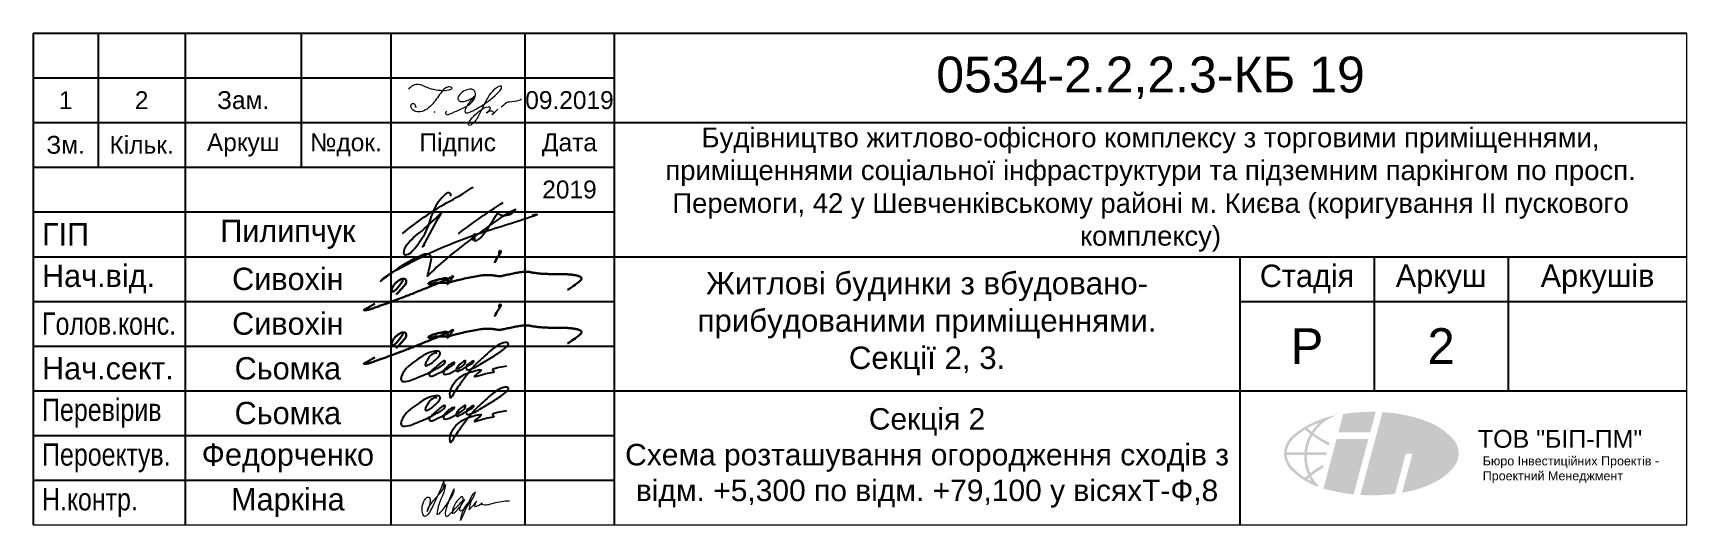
# Paper-space layout '03_Схема 2' of a CAD drawing. Header units: millimetres. Extents: x 648 to 833, y 310 to 365.
# The model-space entities are those that its viewports show. They can reach past a viewport. Long polylines and large blocks are cut down to what shows.
import ezdxf

# ---------------------------------------------------------------- set-up
doc = ezdxf.new("R2010")
doc.units = ezdxf.units.MM
doc.layers.get('Defpoints').update_dxf_attribs({"color": 111})
doc.layers.add('_U+0421_U+043B_U+043E_U+0439 1', color=7, linetype='Continuous')
doc.layers.add('КС-Рамка', color=182, linetype='Continuous', lineweight=60)
doc.layers.add('КС-Текст', color=126, linetype='Continuous', lineweight=20)
doc.styles.add('Arial', font='arial.ttf', dxfattribs={"width": 0.98})
doc.styles.add('Arial Narrow', font='arial.ttf', dxfattribs={"width": 0.8})
doc.styles.add('Bippm', font='arial.ttf')

# ---------------------------------------------------------------- blocks, each defined once
blk = doc.blocks.new('*T1870')
at = {"color": 0, "linetype": 'ByBlock', "lineweight": -2, "transparency": 16777216}
for p, q in [((0, 0), (185, 0)), ((0, 0), (0, -55)), ((7.28, 0), (7.28, -15)), ((17, 0), (17, -55)), ((30, 0), (30, -15)), ((40, 0), (40, -55)), ((55, 0), (55, -55)), ((65, 0), (65, -55)), ((185, 0), (185, -55)), ((0, -5), (65, -5)), ((0, -10), (185, -10)), ((0, -15), (65, -15)), ((0, -20), (65, -20)), ((0, -25), (185, -25)), ((135, -25), (135, -55)), ((150, -25), (150, -40)), ((165, -25), (165, -40)), ((0, -30), (65, -30)), ((135, -30), (185, -30)), ((0, -35), (65, -35)), ((0, -40), (185, -40)), ((0, -45), (65, -45)), ((0, -50), (65, -50)), ((0, -55), (185, -55))]:
    blk.add_line(p, q, dxfattribs=at)
at = {"color": 0, "transparency": 16777216}
for s, insert, char_height, width, attachment_point, style in [('{\\W1;\\C256;0534-\\C5;2.2,2.3\\C256;-КБ 19\\P}', (125, -5), 4, 119.88, 5, 'Arial'), ('1', (3.64, -7.5), 2, 7.1626, 5, 'Arial'), ('2', (12.14, -7.5), 2, 9.5974, 5, 'Arial'), ('Зам.', (23.5, -7.5), 2, 12.88, 5, 'Arial'), ('09.2019', (60, -7.5), 2, 9.88, 5, 'Arial'), ('{\\W1;\\C256;Будівництво житлово-офісного комплексу з торговими приміщеннями, приміщеннями соціальної інфраструктури та підземним паркінгом по просп. Перемоги, 42 у Шевченківському районі м. Києва (коригування ІІ пускового комплексу)}', (125, -17.5), 2.2, 119.88, 5, 'Arial'), ('Зм.', (3.64, -12.5), 2, 7.1626, 5, 'Arial'), ('Кільк.', (12.14, -12.5), 2, 9.5974, 5, 'Arial'), ('Аркуш', (23.5, -12.5), 2, 12.88, 5, 'Arial'), ('№док.', (35, -12.5), 2, 9.88, 5, 'Arial'), ('Підпис', (47.5, -12.5), 2, 14.88, 5, 'Arial'), ('Дата', (60, -12.5), 2, 9.88, 5, 'Arial'), ('2019', (60, -17.5), 2, 9.88, 5, 'Arial'), ('ГІП', (1, -22.5), 2.5, 15, 4, 'Arial'), ('Пилипчук', (28.5, -22.5), 2.5, 22.88, 5, 'Arial'), ('Нач.від.', (1, -27.5), 2.5, 15, 4, 'Arial'), ('Стадія', (142.5, -27.5), 2.5, 14.88, 5, 'Arial'), ('Аркуш', (157.5, -27.5), 2.5, 14.88, 5, 'Arial'), ('{\\C256;Аркушів}', (175, -27.5), 2.5, 19.88, 5, 'Arial'), ('Сивохін', (28.5, -27.5), 2.5, 22.88, 5, 'Arial'), ('{\\W1;\\C256;Житлові будинки з вбудовано- прибудованими приміщеннями. \\P\\C5;Секції 2, 3.}', (100, -32.5), 2.5, 69.88, 5, 'Arial'), ('Голов.конс.', (1, -32.5), 2.5, 15, 4, 'Arial Narrow'), ('Сивохін', (28.5, -32.5), 2.5, 22.88, 5, 'Arial'), ('Р', (142.5, -35), 4, 14.88, 5, 'Arial'), ('2', (157.5, -35), 4, 14.88, 5, 'Arial'), ('Нач.сект.', (1, -37.5), 2.5, 15, 4, 'Arial'), ('Сьомка', (28.5, -37.5), 2.5, 22.88, 5, 'Arial'), ('Перевірив', (1, -42.5), 2.5, 15, 4, 'Arial Narrow'), ('Сьомка', (28.5, -42.5), 2.5, 22.88, 5, 'Arial'), ('{\\W1;\\C256;Секція 2\\PСхема розташування огородження сходів з відм. +5,300 по відм. +79,100 у вісяхТ-Ф,8}', (100, -47.5), 2.4, 69.88, 5, 'Arial'), ('Пероектув.', (1, -47.5), 2.5, 15, 4, 'Arial Narrow'), ('Федорченко', (28.5, -47.5), 2.5, 22.88, 5, 'Arial'), ('Н.контр.', (1, -52.5), 2.5, 15, 4, 'Arial Narrow'), ('Маркіна', (28.5, -52.5), 2.5, 22.88, 5, 'Arial')]:
    blk.add_mtext(s, dxfattribs=dict(at, insert=insert, char_height=char_height, width=width, attachment_point=attachment_point, style=style))
blk = doc.blocks.new('block 2')
at = {"layer": '_U+0421_U+043B_U+043E_U+0439 1', "color": 7, "lineweight": 30}
blk.add_lwpolyline([(1.56, -9.4), (1.39, -9.48), (1.26, -9.56), (1.14, -9.62), (1.04, -9.68), (0.96, -9.73), (0.89, -9.77), (0.83, -9.8), (0.77, -9.83), (0.72, -9.86), (0.68, -9.88), (0.63, -9.91), (0.59, -9.93), (0.55, -9.95), (0.52, -9.96), (0.48, -9.98), (0.45, -10), (0.42, -10.01), (0.39, -10.03), (0.37, -10.04), (0.35, -10.05), (0.33, -10.07), (0.32, -10.08), (0.32, -10.09), (0.32, -10.1), (0.33, -10.1), (0.35, -10.11), (0.38, -10.11), (0.41, -10.12), (0.45, -10.11), (0.5, -10.11), (0.55, -10.11), (0.61, -10.1), (0.68, -10.08), (0.76, -10.07), (0.84, -10.05), (0.94, -10.02), (1.05, -9.99), (1.18, -9.95), (1.32, -9.9), (1.49, -9.85), (1.67, -9.78), (1.87, -9.71), (2.08, -9.63), (2.31, -9.55), (2.54, -9.47), (2.77, -9.38), (3, -9.3), (3.22, -9.22), (3.44, -9.14), (3.64, -9.06), (3.84, -8.98), (4.04, -8.91), (4.22, -8.84), (4.41, -8.77), (4.58, -8.71), (4.76, -8.64), (4.93, -8.58), (5.09, -8.51), (5.26, -8.45), (5.42, -8.38), (5.58, -8.32), (5.75, -8.26), (5.91, -8.19), (6.07, -8.13), (6.23, -8.06), (6.4, -7.99), (6.56, -7.93), (6.73, -7.86), (6.89, -7.79), (7.06, -7.72), (7.22, -7.66), (7.39, -7.59), (7.56, -7.52), (7.72, -7.45), (7.89, -7.39), (8.06, -7.32), (8.22, -7.26), (8.39, -7.19), (8.56, -7.12), (8.73, -7.05), (8.9, -6.98), (9.07, -6.9), (9.23, -6.83), (9.39, -6.76), (9.55, -6.69), (9.69, -6.62), (9.82, -6.55), (9.94, -6.49), (10.05, -6.43), (10.14, -6.38), (10.21, -6.34), (10.26, -6.31), (10.3, -6.3), (10.31, -6.31), (10.3, -6.34), (10.27, -6.4), (10.21, -6.49), (10.14, -6.6), (10.05, -6.73), (9.96, -6.85), (9.87, -6.97), (9.79, -7.07), (9.72, -7.15), (9.67, -7.19), (9.64, -7.19), (9.64, -7.15), (9.65, -7.09), (9.67, -7.01), (9.69, -6.91), (9.7, -6.82), (9.71, -6.73), (9.7, -6.65), (9.67, -6.6), (9.62, -6.56), (9.55, -6.54), (9.47, -6.53), (9.38, -6.53), (9.29, -6.54), (9.2, -6.56), (9.1, -6.58), (9.01, -6.6), (8.92, -6.62), (8.83, -6.63), (8.75, -6.65), (8.66, -6.67), (8.57, -6.69), (8.48, -6.72), (8.39, -6.74), (8.29, -6.77), (8.19, -6.8), (8.09, -6.84), (7.99, -6.87), (7.9, -6.9), (7.81, -6.94), (7.74, -6.97), (7.67, -7), (7.62, -7.03), (7.59, -7.06), (7.56, -7.09), (7.55, -7.11), (7.54, -7.13), (7.54, -7.15), (7.55, -7.17), (7.57, -7.18), (7.59, -7.19), (7.61, -7.2), (7.64, -7.2), (7.67, -7.2), (7.71, -7.2), (7.75, -7.19), (7.8, -7.19), (7.85, -7.17), (7.92, -7.16), (7.98, -7.14), (8.05, -7.13), (8.12, -7.11), (8.2, -7.09), (8.27, -7.07), (8.35, -7.06), (8.42, -7.04), (8.48, -7.04), (8.55, -7.03), (8.61, -7.03), (8.67, -7.03), (8.73, -7.03), (8.8, -7.03), (8.86, -7.04), (8.93, -7.04), (9, -7.05), (9.07, -7.05), (9.15, -7.06), (9.22, -7.06), (9.31, -7.06), (9.4, -7.06), (9.49, -7.05), (9.58, -7.05), (9.68, -7.03), (9.78, -7.01), (9.88, -6.99), (10, -6.96), (10.12, -6.93), (10.24, -6.9), (10.38, -6.86), (10.52, -6.82), (10.67, -6.78), (10.84, -6.74), (11.01, -6.7), (11.18, -6.66), (11.37, -6.62), (11.56, -6.57), (11.76, -6.53), (11.97, -6.49), (12.17, -6.44), (12.38, -6.4), (12.59, -6.36), (12.8, -6.32), (13, -6.29), (13.19, -6.26), (13.37, -6.23), (13.53, -6.21), (13.68, -6.19), (13.81, -6.18), (13.93, -6.17), (14.04, -6.17), (14.14, -6.17), (14.23, -6.17), (14.31, -6.17), (14.39, -6.17), (14.48, -6.18), (14.56, -6.19), (14.63, -6.19), (14.71, -6.2), (14.78, -6.21), (14.85, -6.22), (14.91, -6.23), (14.98, -6.24), (15.03, -6.25), (15.09, -6.26), (15.14, -6.27), (15.19, -6.28), (15.24, -6.29), (15.29, -6.3), (15.35, -6.31), (15.41, -6.31), (15.47, -6.31), (15.54, -6.3), (15.62, -6.29), (15.71, -6.28), (15.81, -6.26), (15.91, -6.24), (16.02, -6.22), (16.14, -6.19), (16.27, -6.16), (16.41, -6.13), (16.56, -6.1), (16.71, -6.07), (16.86, -6.03), (17.02, -6), (17.17, -5.96), (17.33, -5.93), (17.48, -5.91), (17.63, -5.88), (17.78, -5.86), (17.92, -5.84), (18.05, -5.83), (18.18, -5.81), (18.3, -5.81), (18.41, -5.8), (18.51, -5.8), (18.6, -5.81), (18.68, -5.81), (18.76, -5.82), (18.84, -5.83), (18.92, -5.85), (19, -5.86), (19.09, -5.88), (19.18, -5.89), (19.27, -5.91), (19.37, -5.93), (19.47, -5.94), (19.58, -5.96), (19.69, -5.98), (19.81, -5.99), (19.92, -6), (20.04, -6.01), (20.16, -6.02), (20.28, -6.03), (20.39, -6.04), (20.51, -6.04), (20.63, -6.05), (20.74, -6.05), (20.85, -6.05), (20.96, -6.06), (21.06, -6.06), (21.16, -6.06), (21.26, -6.06), (21.36, -6.06), (21.45, -6.07), (21.55, -6.07), (21.64, -6.06), (21.74, -6.06), (21.83, -6.06), (21.93, -6.06), (22.03, -6.06), (22.13, -6.06), (22.23, -6.06), (22.33, -6.06), (22.43, -6.06), (22.53, -6.06), (22.64, -6.06), (22.74, -6.07), (22.85, -6.07), (22.95, -6.08), (23.05, -6.09), (23.15, -6.1), (23.25, -6.1), (23.34, -6.11), (23.43, -6.12), (23.52, -6.13), (23.6, -6.14), (23.69, -6.15), (23.76, -6.16), (23.84, -6.17), (23.92, -6.18), (23.99, -6.19), (24.06, -6.21), (24.13, -6.22), (24.19, -6.24), (24.25, -6.25), (24.31, -6.27), (24.36, -6.29), (24.41, -6.31), (24.45, -6.32), (24.49, -6.34), (24.53, -6.36), (24.56, -6.38), (24.58, -6.39), (24.6, -6.41), (24.62, -6.43), (24.64, -6.45), (24.66, -6.47), (24.67, -6.49), (24.68, -6.51), (24.68, -6.53), (24.68, -6.55), (24.68, -6.58), (24.68, -6.6), (24.67, -6.63), (24.65, -6.65), (24.63, -6.68), (24.61, -6.71), (24.58, -6.75), (24.54, -6.79), (24.49, -6.83), (24.43, -6.88), (24.37, -6.94), (24.29, -7), (24.19, -7.08), (24.08, -7.17), (23.94, -7.27), (23.78, -7.38), (23.59, -7.51), (23.36, -7.67), (23.1, -7.84)], dxfattribs=at)
blk = doc.blocks.new('block 3')
at = {"layer": '_U+0421_U+043B_U+043E_U+0439 1', "color": 7, "lineweight": 30}
blk.add_lwpolyline([(14.93, -4.8), (15.05, -4.59), (15.15, -4.41), (15.24, -4.26), (15.32, -4.14), (15.39, -4.03), (15.45, -3.95), (15.5, -3.87), (15.54, -3.81), (15.57, -3.75), (15.6, -3.7), (15.62, -3.66), (15.64, -3.62), (15.65, -3.58), (15.65, -3.55), (15.65, -3.53), (15.65, -3.51), (15.63, -3.49), (15.62, -3.48), (15.6, -3.47), (15.57, -3.47), (15.55, -3.47), (15.53, -3.48), (15.5, -3.5), (15.48, -3.52), (15.47, -3.55), (15.45, -3.59), (15.44, -3.63), (15.44, -3.68), (15.45, -3.72), (15.46, -3.77), (15.49, -3.82), (15.53, -3.87)], dxfattribs=at)
blk = doc.blocks.new('block 4')
at = {"layer": '_U+0421_U+043B_U+043E_U+0439 1', "color": 7, "lineweight": 30}
blk.add_lwpolyline([(3.94, -8.34), (4.23, -8.04), (4.46, -7.8), (4.64, -7.61), (4.77, -7.46), (4.87, -7.34), (4.93, -7.25), (4.98, -7.18), (5.01, -7.12), (5.03, -7.07), (5.05, -7.02), (5.06, -6.97), (5.07, -6.93), (5.07, -6.89), (5.07, -6.86), (5.06, -6.82), (5.06, -6.79), (5.05, -6.76), (5.03, -6.73), (5.02, -6.7), (5, -6.68), (4.98, -6.65), (4.95, -6.63), (4.92, -6.61), (4.89, -6.6), (4.85, -6.59), (4.81, -6.59), (4.76, -6.58), (4.72, -6.59), (4.67, -6.59), (4.62, -6.6), (4.57, -6.61), (4.52, -6.63), (4.48, -6.64), (4.43, -6.66), (4.39, -6.68), (4.35, -6.71), (4.3, -6.73), (4.26, -6.76), (4.22, -6.79), (4.17, -6.82), (4.13, -6.85), (4.08, -6.88), (4.04, -6.92), (3.99, -6.95), (3.95, -6.99), (3.9, -7.03), (3.86, -7.08), (3.81, -7.12), (3.77, -7.17), (3.73, -7.23), (3.69, -7.28), (3.65, -7.34), (3.61, -7.39), (3.58, -7.45), (3.55, -7.5), (3.52, -7.55), (3.5, -7.6), (3.48, -7.65), (3.46, -7.7), (3.45, -7.74), (3.44, -7.78), (3.43, -7.82), (3.43, -7.86), (3.44, -7.89), (3.44, -7.92), (3.46, -7.95), (3.48, -7.98), (3.5, -8), (3.53, -8.01), (3.57, -8.01), (3.61, -8.01), (3.67, -7.99), (3.73, -7.96), (3.8, -7.91), (3.89, -7.84), (3.99, -7.72), (4.13, -7.56), (4.29, -7.35), (4.48, -7.07), (4.71, -6.73)], dxfattribs=at)
blk = doc.blocks.new('bippm')
at = {"layer": 'КС-Рамка'}
h = blk.add_hatch(color=7, dxfattribs=at)
h.paths.add_polyline_path([(-4.46, 5.45, 0.169171), (-7.71, 2.91, 0.048684), (-5.49, 1.59), (-5.58, 1.22, -0.04928), (-7.89, 2.61, 0.105875), (-8.63, 0.25), (-5.85, 0.25), (-5.95, -0.11), (-8.65, -0.1, 0.112338), (-8.17, -2.66, -0.037273), (-6.31, -1.45), (-6.44, -1.94, 0.042779), (-8.02, -3.02, 0.072702), (-7.09, -4.36), (-7.14, -4.54, -0.109359), (-10.64, -2.4, -0.189519), (-11.83, -0.23, -0.265586), (-10.43, 2.75, -0.130079)])
h.paths.add_polyline_path([(-6.98, 4.36, 0.05217), (-7.99, 3.13, -0.009855), (-8.57, 3.63, -0.036806)], flags=16)
h.paths.add_polyline_path([(-8.19, 2.83, 0.105541), (-9, 0.25), (-11.48, 0.25, -0.18308), (-10.42, 2.3, -0.045536), (-8.89, 3.42, 0.019729)], flags=16)
h.paths.add_polyline_path([(-9.02, -0.11, 0.120448), (-8.46, -2.89, 0.018242), (-8.9, -3.29), (-8.9, -3.29, -0.087015), (-10.96, -1.49, -0.144349), (-11.48, -0.11)], flags=17)
h.paths.add_polyline_path([(-8.31, -3.25, 0.029146), (-7.99, -3.79, -0.027145), (-8.58, -3.48, -0.012547)], flags=16)
h = blk.add_hatch(color=5, dxfattribs=at)
h.paths.add_polyline_path([(0.97, 5.91, 0.044518), (-3.57, 5.61), (-4.25, 3.04), (0.2, 3.04)])
h.paths.add_polyline_path([(-0.05, 2.12), (-4.5, 2.12), (-6.34, -4.82, 0.040976), (-2.12, -5.63)])
blk.add_hatch(color=5, dxfattribs=at).paths.add_polyline_path([(8.21, 4.55, 0.079747), (1.92, 5.87), (-1.19, -5.71, 0.049194), (3.69, -5.54), (5.17, 0.08), (6.12, 0.08), (4.66, -5.39, 0.08785), (9.71, -3.67, 0.092321), (12.03, -1.63, 0.369303), (11.64, 2.26, 0.115069)])
blk = doc.blocks.new('A$C5AF976C9')
at = {"layer": '_U+0421_U+043B_U+043E_U+0439 1', "color": 7, "lineweight": 18, "transparency": 33554687}
for points, knots in [([(2.04, 3.75), (2.09, 3.88), (2.21, 3.97), (2.32, 4.05), (2.48, 4.15), (2.65, 4.26), (2.84, 4.29), (3.18, 4.35), (3.51, 4.18), (3.82, 4.04), (4.45, 3.77), (5.13, 3.62), (5.81, 3.6), (6.13, 3.59), (6.46, 3.61), (6.75, 3.74), (6.8, 3.77), (6.86, 3.8), (6.86, 3.86), (6.86, 3.92), (6.79, 3.95), (6.74, 3.97), (6.54, 4.02), (6.34, 3.97), (6.16, 3.87), (5.99, 3.77), (5.85, 3.62), (5.73, 3.47), (5.36, 3.03), (5.08, 2.53), (4.71, 2.1), (4.34, 1.66), (3.86, 1.28), (3.3, 1.2), (3.07, 1.17), (2.82, 1.19), (2.62, 1.3), (2.42, 1.42), (2.27, 1.64), (2.27, 1.87), (2.28, 1.99), (2.34, 2.12), (2.45, 2.14), (2.55, 2.16), (2.64, 2.1), (2.69, 2.01), (2.74, 1.93), (2.75, 1.83), (2.76, 1.74), (2.79, 1.74), (2.83, 1.75), (2.87, 1.75)], [0, 0, 0, 0, 1, 1, 1, 2, 2, 2, 3, 3, 3, 4, 4, 4, 5, 5, 5, 6, 6, 6, 7, 7, 7, 8, 8, 8, 9, 9, 9, 10, 10, 10, 11, 11, 11, 12, 12, 12, 13, 13, 13, 14, 14, 14, 15, 15, 15, 16, 16, 16, 17, 17, 17, 17]), ([(6.28, 1.21), (6.19, 1.24), (6.1, 1.12), (6.12, 1.03), (6.15, 0.94), (6.25, 0.88), (6.35, 0.88), (6.44, 0.88), (6.53, 0.92), (6.62, 0.96), (7.02, 1.14), (7.41, 1.31), (7.81, 1.49), (8.18, 1.65), (8.55, 1.82), (8.86, 2.07), (9.17, 2.32), (9.43, 2.67), (9.47, 3.07), (9.5, 3.29), (9.44, 3.54), (9.26, 3.66), (9.14, 3.73), (9, 3.74), (8.87, 3.73), (8.37, 3.69), (7.9, 3.41), (7.63, 2.99), (7.56, 2.88), (7.5, 2.74), (7.53, 2.62), (7.56, 2.49), (7.68, 2.4), (7.8, 2.37), (7.93, 2.33), (8.06, 2.35), (8.19, 2.37), (8.63, 2.45), (9.05, 2.65), (9.4, 2.95), (9.05, 2.62), (8.75, 2.24), (8.51, 1.83), (8.41, 1.66), (8.31, 1.47), (8.31, 1.28), (8.31, 1.23), (8.31, 1.19), (8.33, 1.15), (8.4, 1.05), (8.54, 1.07), (8.65, 1.1), (9.15, 1.26), (9.61, 1.53), (10.05, 1.81), (10.81, 2.29), (11.56, 2.82), (12.16, 3.5), (12.28, 3.63), (12.4, 3.78), (12.4, 3.95), (12.4, 3.98), (12.39, 4.01), (12.38, 4.03), (12.36, 4.05), (12.33, 4.06), (12.3, 4.06), (12.16, 4.08), (12.02, 4), (11.9, 3.92), (11.35, 3.55), (10.96, 2.99), (10.64, 2.41), (10.33, 1.82), (10.08, 1.2), (9.75, 0.62), (9.55, 0.27), (9.31, -0.08), (8.96, -0.28), (8.89, -0.31), (8.8, -0.34), (8.74, -0.29), (8.72, -0.26), (8.71, -0.22), (8.71, -0.18), (8.71, -0.03), (8.79, 0.1), (8.88, 0.22), (9.21, 0.67), (9.62, 1.07), (10.07, 1.39), (10.32, 1.57), (10.59, 1.73), (10.9, 1.76), (10.97, 1.77), (11.05, 1.77), (11.1, 1.71), (11.14, 1.66), (11.12, 1.58), (11.1, 1.51), (11.02, 1.33), (10.89, 1.17), (10.72, 1.07), (10.83, 1.16), (10.94, 1.26), (11.08, 1.3), (11.21, 1.35), (11.38, 1.32), (11.46, 1.19), (11.54, 1.07), (11.46, 0.87), (11.31, 0.87), (11.54, 1.08), (11.77, 1.28), (12, 1.48)], [0, 0, 0, 0, 1, 1, 1, 2, 2, 2, 3, 3, 3, 4, 4, 4, 5, 5, 5, 6, 6, 6, 7, 7, 7, 8, 8, 8, 9, 9, 9, 10, 10, 10, 11, 11, 11, 12, 12, 12, 13, 13, 13, 14, 14, 14, 15, 15, 15, 16, 16, 16, 17, 17, 17, 18, 18, 18, 19, 19, 19, 20, 20, 20, 21, 21, 21, 22, 22, 22, 23, 23, 23, 24, 24, 24, 25, 25, 25, 26, 26, 26, 27, 27, 27, 28, 28, 28, 29, 29, 29, 30, 30, 30, 31, 31, 31, 32, 32, 32, 33, 33, 33, 34, 34, 34, 35, 35, 35, 36, 36, 36, 37, 37, 37, 38, 38, 38, 38]), ([(12.37, 1.75), (12.57, 1.92), (12.77, 2.08), (12.97, 2.23), (13.02, 2.26), (13.07, 2.3), (13.13, 2.31), (13.18, 2.33), (13.23, 2.33), (13.28, 2.33), (13.65, 2.35), (14.02, 2.4), (14.38, 2.49), (14.48, 2.52), (14.58, 2.55), (14.63, 2.64)], [0, 0, 0, 0, 1, 1, 1, 2, 2, 2, 3, 3, 3, 4, 4, 4, 5, 5, 5, 5]), ([(4.94, 1.21), (4.92, 1.22), (4.89, 1.2), (4.89, 1.17), (4.91, 1.17), (4.93, 1.19), (4.94, 1.21), (4.91, 1.19), (4.89, 1.16), (4.87, 1.13)], [0, 0, 0, 0, 1, 1, 1, 2, 2, 2, 3, 3, 3, 3])]:
    blk.add_open_spline(points, degree=3, knots=knots, dxfattribs=at)

msp = doc.modelspace()

# ---------------------------------------------------------------- linework, layer by layer
at = {"color": 7, "lineweight": 25}
for points, knots in [([(-211339.13, 115238.84), (-211337.58, 115240.12), (-211335.93, 115241.27), (-211334.19, 115242.26), (-211333.23, 115242.8), (-211332.25, 115243.3), (-211331.37, 115243.95), (-211331.35, 115243.98), (-211331.31, 115244), (-211331.28, 115243.98), (-211331.25, 115243.96), (-211331.29, 115243.9), (-211331.31, 115243.93)], [0, 0, 0, 0, 1, 1, 1, 2, 2, 2, 3, 3, 3, 4, 4, 4, 4]), ([(-211333.77, 115243.03), (-211333.64, 115243.13), (-211333.76, 115243.37), (-211333.93, 115243.39), (-211334.09, 115243.41), (-211334.24, 115243.3), (-211334.36, 115243.19), (-211334.9, 115242.72), (-211335.34, 115242.12), (-211335.63, 115241.47), (-211335.91, 115240.86), (-211336.07, 115240.2), (-211336.31, 115239.57), (-211336.69, 115238.57), (-211337.28, 115237.64), (-211338.03, 115236.87), (-211338.21, 115236.69), (-211338.42, 115236.5), (-211338.67, 115236.44), (-211338.76, 115236.42), (-211338.86, 115236.43), (-211338.92, 115236.5), (-211338.96, 115236.54), (-211338.96, 115236.6), (-211338.97, 115236.65), (-211338.98, 115236.96), (-211338.84, 115237.26), (-211338.67, 115237.52), (-211338.23, 115238.17), (-211337.58, 115238.63), (-211336.98, 115239.12), (-211336.19, 115239.77), (-211335.47, 115240.49), (-211334.75, 115241.22), (-211335.51, 115239.95), (-211336.22, 115238.67), (-211336.88, 115237.35), (-211336.73, 115237.41), (-211336.63, 115237.57), (-211336.65, 115237.73)], [0, 0, 0, 0, 1, 1, 1, 2, 2, 2, 3, 3, 3, 4, 4, 4, 5, 5, 5, 6, 6, 6, 7, 7, 7, 8, 8, 8, 9, 9, 9, 10, 10, 10, 11, 11, 11, 12, 12, 12, 13, 13, 13, 13]), ([(-211331.05, 115238.15), (-211331.05, 115238.37), (-211331.05, 115238.59), (-211331.05, 115238.82), (-211331.21, 115238.66), (-211331.38, 115238.46), (-211331.31, 115238.26), (-211331.24, 115238.07), (-211331.01, 115238), (-211330.83, 115238.06), (-211330.64, 115238.12), (-211330.5, 115238.26), (-211330.37, 115238.41), (-211329.65, 115239.23), (-211329.08, 115240.18), (-211328.51, 115241.13), (-211327.89, 115240.66), (-211326.88, 115240.85), (-211326.48, 115241.52), (-211327.28, 115241.2), (-211327.99, 115240.71), (-211328.7, 115240.22), (-211329.87, 115239.39), (-211331.02, 115238.54), (-211332.16, 115237.67), (-211333.62, 115236.55), (-211335.05, 115235.39), (-211336.33, 115234.07), (-211336.2, 115234.62), (-211336.07, 115235.17), (-211335.94, 115235.72), (-211335.89, 115235.95), (-211335.84, 115236.22), (-211335.99, 115236.4), (-211336.19, 115236.63), (-211336.56, 115236.55), (-211336.84, 115236.45), (-211338.58, 115235.77), (-211340.1, 115234.63), (-211341.6, 115233.51), (-211341.05, 115234.06), (-211340.37, 115234.45), (-211339.69, 115234.83), (-211336.71, 115236.46), (-211333.59, 115237.84), (-211330.37, 115238.92), (-211328.27, 115239.63), (-211326.13, 115240.21), (-211324.05, 115240.97), (-211324.26, 115240.93), (-211324.46, 115240.9), (-211324.67, 115240.86)], [0, 0, 0, 0, 1, 1, 1, 2, 2, 2, 3, 3, 3, 4, 4, 4, 5, 5, 5, 6, 6, 6, 7, 7, 7, 8, 8, 8, 9, 9, 9, 10, 10, 10, 11, 11, 11, 12, 12, 12, 13, 13, 13, 14, 14, 14, 15, 15, 15, 16, 16, 16, 17, 17, 17, 17]), ([(-211335.32, 115225.4), (-211335.33, 115225.45), (-211335.33, 115225.49), (-211335.35, 115225.52), (-211335.42, 115225.58), (-211335.63, 115225.45), (-211335.79, 115225.34), (-211336.03, 115225.18), (-211336.12, 115225.06), (-211336.22, 115224.91), (-211336.29, 115224.8), (-211336.37, 115224.67), (-211336.44, 115224.55), (-211336.49, 115224.47), (-211336.54, 115224.4), (-211336.57, 115224.3), (-211336.6, 115224.21), (-211336.62, 115224.1), (-211336.57, 115224.07), (-211336.49, 115224.02), (-211336.27, 115224.12), (-211336.12, 115224.2), (-211335.97, 115224.28), (-211335.88, 115224.35), (-211335.79, 115224.43), (-211335.66, 115224.53), (-211335.51, 115224.65), (-211335.38, 115224.78), (-211335.26, 115224.89), (-211335.16, 115225), (-211335.06, 115225.12), (-211335.01, 115225.18), (-211334.96, 115225.24), (-211334.94, 115225.31), (-211334.89, 115225.42), (-211334.91, 115225.57), (-211335.03, 115225.64), (-211335.14, 115225.71), (-211335.34, 115225.7), (-211335.52, 115225.68), (-211335.97, 115225.63), (-211336.3, 115225.48), (-211336.6, 115225.31), (-211336.88, 115225.15), (-211337.13, 115224.98), (-211337.38, 115224.81), (-211337.69, 115224.6), (-211338, 115224.39), (-211338.27, 115224.16), (-211338.56, 115223.92), (-211338.81, 115223.66), (-211338.99, 115223.38), (-211339.09, 115223.24), (-211339.16, 115223.09), (-211339.22, 115222.93), (-211339.28, 115222.79), (-211339.33, 115222.65), (-211339.28, 115222.5), (-211339.25, 115222.42), (-211339.2, 115222.34), (-211339.11, 115222.31), (-211339.03, 115222.28), (-211338.92, 115222.28), (-211338.82, 115222.29), (-211338.52, 115222.31), (-211338.26, 115222.4), (-211338.02, 115222.5), (-211337.73, 115222.61), (-211337.45, 115222.73), (-211337.16, 115222.85), (-211336.76, 115223.01), (-211336.36, 115223.18), (-211335.99, 115223.37), (-211335.8, 115223.47), (-211335.62, 115223.58), (-211335.43, 115223.68), (-211335.28, 115223.76), (-211335.11, 115223.84), (-211334.97, 115223.93), (-211334.85, 115224), (-211334.75, 115224.07), (-211334.64, 115224.14), (-211334.54, 115224.22), (-211334.43, 115224.29), (-211334.38, 115224.39), (-211334.37, 115224.42), (-211334.36, 115224.45), (-211334.35, 115224.49), (-211334.35, 115224.52), (-211334.34, 115224.55), (-211334.36, 115224.58), (-211334.37, 115224.59), (-211334.38, 115224.6), (-211334.4, 115224.61), (-211334.45, 115224.63), (-211334.52, 115224.59), (-211334.58, 115224.55), (-211334.68, 115224.5), (-211334.74, 115224.46), (-211334.8, 115224.41), (-211334.98, 115224.27), (-211335.18, 115224.11), (-211335.37, 115223.95), (-211335.65, 115223.7), (-211335.89, 115223.47), (-211336.1, 115223.18), (-211336.14, 115223.13), (-211336.18, 115223.08), (-211336.16, 115223.03), (-211336.15, 115222.98), (-211336.09, 115222.93), (-211336.03, 115222.91), (-211335.9, 115222.87), (-211335.75, 115222.92), (-211335.61, 115222.97), (-211335.44, 115223.04), (-211335.32, 115223.11), (-211335.18, 115223.18), (-211334.96, 115223.28), (-211334.72, 115223.39), (-211334.5, 115223.51), (-211334.3, 115223.61), (-211334.11, 115223.71), (-211333.93, 115223.82), (-211333.78, 115223.91), (-211333.64, 115224.02), (-211333.52, 115224.11), (-211333.45, 115224.16), (-211333.4, 115224.21), (-211333.35, 115224.29), (-211333.32, 115224.33), (-211333.29, 115224.39), (-211333.32, 115224.4), (-211333.34, 115224.42), (-211333.44, 115224.39), (-211333.52, 115224.36), (-211333.73, 115224.27), (-211333.83, 115224.2), (-211333.94, 115224.11), (-211334.07, 115224), (-211334.2, 115223.87), (-211334.31, 115223.75), (-211334.43, 115223.61), (-211334.53, 115223.48), (-211334.55, 115223.3), (-211334.56, 115223.22), (-211334.57, 115223.14), (-211334.5, 115223.1), (-211334.43, 115223.07), (-211334.3, 115223.09), (-211334.18, 115223.12), (-211333.96, 115223.16), (-211333.8, 115223.22), (-211333.64, 115223.29), (-211333.49, 115223.36), (-211333.35, 115223.45), (-211333.21, 115223.53), (-211333.01, 115223.65), (-211332.83, 115223.76), (-211332.64, 115223.89), (-211332.44, 115224.02), (-211332.24, 115224.15), (-211332.15, 115224.31), (-211332.12, 115224.35), (-211332.1, 115224.4), (-211332.09, 115224.47), (-211332.07, 115224.51), (-211332.07, 115224.57), (-211332.09, 115224.59), (-211332.13, 115224.63), (-211332.29, 115224.53), (-211332.42, 115224.45), (-211332.67, 115224.29), (-211332.77, 115224.18), (-211332.88, 115224.06), (-211332.96, 115223.98), (-211333.03, 115223.88), (-211333.08, 115223.75), (-211333.13, 115223.62), (-211333.14, 115223.46), (-211333.05, 115223.43), (-211332.97, 115223.41), (-211332.81, 115223.49), (-211332.67, 115223.55), (-211332.43, 115223.67), (-211332.27, 115223.75), (-211332.1, 115223.86), (-211331.99, 115223.93), (-211331.88, 115224.01), (-211331.77, 115224.08), (-211331.58, 115224.19), (-211331.38, 115224.27), (-211331.23, 115224.43), (-211331.18, 115224.48), (-211331.14, 115224.54), (-211331.13, 115224.57), (-211331.1, 115224.69), (-211331.62, 115224.4), (-211331.85, 115224.19), (-211331.99, 115224.06), (-211332.02, 115223.96), (-211332.01, 115223.82), (-211332.01, 115223.76), (-211331.99, 115223.69), (-211331.95, 115223.65), (-211331.83, 115223.54), (-211331.47, 115223.67), (-211331.22, 115223.78), (-211330.96, 115223.89), (-211330.81, 115223.99), (-211330.64, 115224.1), (-211330.2, 115224.37), (-211329.67, 115224.66), (-211329.17, 115224.97), (-211328.69, 115225.27), (-211328.23, 115225.58), (-211327.84, 115225.88), (-211327.67, 115226), (-211327.51, 115226.13), (-211327.37, 115226.31), (-211327.3, 115226.41), (-211327.23, 115226.53), (-211327.29, 115226.59), (-211327.36, 115226.66), (-211327.62, 115226.66), (-211327.82, 115226.62), (-211328, 115226.59), (-211328.12, 115226.53), (-211328.24, 115226.47), (-211328.51, 115226.33), (-211328.76, 115226.16), (-211328.99, 115225.98), (-211329.31, 115225.73), (-211329.59, 115225.47), (-211329.87, 115225.21), (-211330.2, 115224.91), (-211330.54, 115224.62), (-211330.85, 115224.31), (-211331.13, 115224.03), (-211331.39, 115223.73), (-211331.63, 115223.42), (-211331.94, 115223.02), (-211332.25, 115222.59), (-211332.51, 115222.23), (-211332.86, 115221.76), (-211333.14, 115221.4), (-211333.59, 115220.64), (-211333.64, 115220.55), (-211333.7, 115220.46), (-211333.74, 115220.46), (-211333.78, 115220.46), (-211333.8, 115220.57), (-211333.81, 115220.66), (-211333.87, 115221.05), (-211333.79, 115221.27), (-211333.67, 115221.52), (-211333.55, 115221.8), (-211333.38, 115222.12), (-211333.11, 115222.41), (-211332.91, 115222.63), (-211332.64, 115222.83), (-211332.37, 115222.98), (-211331.98, 115223.2), (-211331.58, 115223.35), (-211330.93, 115223.51), (-211330.7, 115223.56), (-211330.44, 115223.62), (-211330.36, 115223.59), (-211330.23, 115223.55), (-211330.58, 115223.3), (-211330.86, 115223.08), (-211330.98, 115222.98), (-211331.08, 115222.89), (-211331.08, 115222.85), (-211331.07, 115222.78), (-211330.62, 115222.93), (-211330.28, 115223.03), (-211329.74, 115223.2), (-211329.53, 115223.25), (-211328.99, 115223.33), (-211328.94, 115223.34), (-211328.88, 115223.35), (-211328.87, 115223.36), (-211328.83, 115223.4), (-211328.95, 115223.46), (-211329.01, 115223.51), (-211329.21, 115223.7), (-211328.69, 115223.81), (-211328.3, 115223.89), (-211327.93, 115223.96), (-211327.69, 115224), (-211327.45, 115224.04)], [0, 0, 0, 0, 1, 1, 1, 2, 2, 2, 3, 3, 3, 4, 4, 4, 5, 5, 5, 6, 6, 6, 7, 7, 7, 8, 8, 8, 9, 9, 9, 10, 10, 10, 11, 11, 11, 12, 12, 12, 13, 13, 13, 14, 14, 14, 15, 15, 15, 16, 16, 16, 17, 17, 17, 18, 18, 18, 19, 19, 19, 20, 20, 20, 21, 21, 21, 22, 22, 22, 23, 23, 23, 24, 24, 24, 25, 25, 25, 26, 26, 26, 27, 27, 27, 28, 28, 28, 29, 29, 29, 30, 30, 30, 31, 31, 31, 32, 32, 32, 33, 33, 33, 34, 34, 34, 35, 35, 35, 36, 36, 36, 37, 37, 37, 38, 38, 38, 39, 39, 39, 40, 40, 40, 41, 41, 41, 42, 42, 42, 43, 43, 43, 44, 44, 44, 45, 45, 45, 46, 46, 46, 47, 47, 47, 48, 48, 48, 49, 49, 49, 50, 50, 50, 51, 51, 51, 52, 52, 52, 53, 53, 53, 54, 54, 54, 55, 55, 55, 56, 56, 56, 57, 57, 57, 58, 58, 58, 59, 59, 59, 60, 60, 60, 61, 61, 61, 62, 62, 62, 63, 63, 63, 64, 64, 64, 65, 65, 65, 66, 66, 66, 67, 67, 67, 68, 68, 68, 69, 69, 69, 70, 70, 70, 71, 71, 71, 72, 72, 72, 73, 73, 73, 74, 74, 74, 75, 75, 75, 76, 76, 76, 77, 77, 77, 78, 78, 78, 79, 79, 79, 80, 80, 80, 81, 81, 81, 82, 82, 82, 83, 83, 83, 84, 84, 84, 85, 85, 85, 86, 86, 86, 87, 87, 87, 88, 88, 88, 89, 89, 89, 90, 90, 90, 91, 91, 91, 92, 92, 92, 93, 93, 93, 94, 94, 94, 95, 95, 95, 96, 96, 96, 97, 97, 97, 97]), ([(-211335.32, 115220.4), (-211335.33, 115220.45), (-211335.33, 115220.49), (-211335.35, 115220.52), (-211335.42, 115220.58), (-211335.63, 115220.45), (-211335.79, 115220.34), (-211336.03, 115220.18), (-211336.12, 115220.06), (-211336.22, 115219.91), (-211336.29, 115219.8), (-211336.37, 115219.67), (-211336.44, 115219.55), (-211336.49, 115219.47), (-211336.54, 115219.4), (-211336.57, 115219.3), (-211336.6, 115219.21), (-211336.62, 115219.1), (-211336.57, 115219.07), (-211336.49, 115219.02), (-211336.27, 115219.12), (-211336.12, 115219.2), (-211335.97, 115219.28), (-211335.88, 115219.35), (-211335.79, 115219.43), (-211335.66, 115219.53), (-211335.51, 115219.65), (-211335.38, 115219.78), (-211335.26, 115219.89), (-211335.16, 115220), (-211335.06, 115220.12), (-211335.01, 115220.18), (-211334.96, 115220.24), (-211334.94, 115220.31), (-211334.89, 115220.42), (-211334.91, 115220.57), (-211335.03, 115220.64), (-211335.14, 115220.71), (-211335.34, 115220.7), (-211335.52, 115220.68), (-211335.97, 115220.63), (-211336.3, 115220.48), (-211336.6, 115220.31), (-211336.88, 115220.15), (-211337.13, 115219.98), (-211337.38, 115219.81), (-211337.69, 115219.6), (-211338, 115219.39), (-211338.27, 115219.16), (-211338.56, 115218.92), (-211338.81, 115218.66), (-211338.99, 115218.38), (-211339.09, 115218.24), (-211339.16, 115218.09), (-211339.22, 115217.93), (-211339.28, 115217.79), (-211339.33, 115217.65), (-211339.28, 115217.5), (-211339.25, 115217.42), (-211339.2, 115217.34), (-211339.11, 115217.31), (-211339.03, 115217.28), (-211338.92, 115217.28), (-211338.82, 115217.29), (-211338.52, 115217.31), (-211338.26, 115217.4), (-211338.02, 115217.5), (-211337.73, 115217.61), (-211337.45, 115217.73), (-211337.16, 115217.85), (-211336.76, 115218.01), (-211336.36, 115218.18), (-211335.99, 115218.37), (-211335.8, 115218.47), (-211335.62, 115218.58), (-211335.43, 115218.68), (-211335.28, 115218.76), (-211335.11, 115218.84), (-211334.97, 115218.93), (-211334.85, 115219), (-211334.75, 115219.07), (-211334.64, 115219.14), (-211334.54, 115219.22), (-211334.43, 115219.29), (-211334.38, 115219.39), (-211334.37, 115219.42), (-211334.36, 115219.45), (-211334.35, 115219.49), (-211334.35, 115219.52), (-211334.34, 115219.55), (-211334.36, 115219.58), (-211334.37, 115219.59), (-211334.38, 115219.6), (-211334.4, 115219.61), (-211334.45, 115219.63), (-211334.52, 115219.59), (-211334.58, 115219.55), (-211334.68, 115219.5), (-211334.74, 115219.46), (-211334.8, 115219.41), (-211334.98, 115219.27), (-211335.18, 115219.11), (-211335.37, 115218.95), (-211335.65, 115218.7), (-211335.89, 115218.47), (-211336.1, 115218.18), (-211336.14, 115218.13), (-211336.18, 115218.08), (-211336.16, 115218.03), (-211336.15, 115217.98), (-211336.09, 115217.93), (-211336.03, 115217.91), (-211335.9, 115217.87), (-211335.75, 115217.92), (-211335.61, 115217.97), (-211335.44, 115218.04), (-211335.32, 115218.11), (-211335.18, 115218.18), (-211334.96, 115218.28), (-211334.72, 115218.39), (-211334.5, 115218.51), (-211334.3, 115218.61), (-211334.11, 115218.71), (-211333.93, 115218.82), (-211333.78, 115218.91), (-211333.64, 115219.02), (-211333.52, 115219.11), (-211333.45, 115219.16), (-211333.4, 115219.21), (-211333.35, 115219.29), (-211333.32, 115219.33), (-211333.29, 115219.39), (-211333.32, 115219.4), (-211333.34, 115219.42), (-211333.44, 115219.39), (-211333.52, 115219.36), (-211333.73, 115219.27), (-211333.83, 115219.2), (-211333.94, 115219.11), (-211334.07, 115219), (-211334.2, 115218.87), (-211334.31, 115218.75), (-211334.43, 115218.61), (-211334.53, 115218.48), (-211334.55, 115218.3), (-211334.56, 115218.22), (-211334.57, 115218.14), (-211334.5, 115218.1), (-211334.43, 115218.07), (-211334.3, 115218.09), (-211334.18, 115218.12), (-211333.96, 115218.16), (-211333.8, 115218.22), (-211333.64, 115218.29), (-211333.49, 115218.36), (-211333.35, 115218.45), (-211333.21, 115218.53), (-211333.01, 115218.65), (-211332.83, 115218.76), (-211332.64, 115218.89), (-211332.44, 115219.02), (-211332.24, 115219.15), (-211332.15, 115219.31), (-211332.12, 115219.35), (-211332.1, 115219.4), (-211332.09, 115219.47), (-211332.07, 115219.51), (-211332.07, 115219.57), (-211332.09, 115219.59), (-211332.13, 115219.63), (-211332.29, 115219.53), (-211332.42, 115219.45), (-211332.67, 115219.29), (-211332.77, 115219.18), (-211332.88, 115219.06), (-211332.96, 115218.98), (-211333.03, 115218.88), (-211333.08, 115218.75), (-211333.13, 115218.62), (-211333.14, 115218.46), (-211333.05, 115218.43), (-211332.97, 115218.41), (-211332.81, 115218.49), (-211332.67, 115218.55), (-211332.43, 115218.67), (-211332.27, 115218.75), (-211332.1, 115218.86), (-211331.99, 115218.93), (-211331.88, 115219.01), (-211331.77, 115219.08), (-211331.58, 115219.19), (-211331.38, 115219.27), (-211331.23, 115219.43), (-211331.18, 115219.48), (-211331.14, 115219.54), (-211331.13, 115219.57), (-211331.1, 115219.69), (-211331.62, 115219.4), (-211331.85, 115219.19), (-211331.99, 115219.06), (-211332.02, 115218.96), (-211332.01, 115218.82), (-211332.01, 115218.76), (-211331.99, 115218.69), (-211331.95, 115218.65), (-211331.83, 115218.54), (-211331.47, 115218.67), (-211331.22, 115218.78), (-211330.96, 115218.89), (-211330.81, 115218.99), (-211330.64, 115219.1), (-211330.2, 115219.37), (-211329.67, 115219.66), (-211329.17, 115219.97), (-211328.69, 115220.27), (-211328.23, 115220.58), (-211327.84, 115220.88), (-211327.67, 115221), (-211327.51, 115221.13), (-211327.37, 115221.31), (-211327.3, 115221.41), (-211327.23, 115221.53), (-211327.29, 115221.59), (-211327.36, 115221.66), (-211327.62, 115221.66), (-211327.82, 115221.62), (-211328, 115221.59), (-211328.12, 115221.53), (-211328.24, 115221.47), (-211328.51, 115221.33), (-211328.76, 115221.16), (-211328.99, 115220.98), (-211329.31, 115220.73), (-211329.59, 115220.47), (-211329.87, 115220.21), (-211330.2, 115219.91), (-211330.54, 115219.62), (-211330.85, 115219.31), (-211331.13, 115219.03), (-211331.39, 115218.73), (-211331.63, 115218.42), (-211331.94, 115218.02), (-211332.25, 115217.59), (-211332.51, 115217.23), (-211332.86, 115216.76), (-211333.14, 115216.4), (-211333.59, 115215.64), (-211333.64, 115215.55), (-211333.7, 115215.46), (-211333.74, 115215.46), (-211333.78, 115215.46), (-211333.8, 115215.57), (-211333.81, 115215.66), (-211333.87, 115216.05), (-211333.79, 115216.27), (-211333.67, 115216.52), (-211333.55, 115216.8), (-211333.38, 115217.12), (-211333.11, 115217.41), (-211332.91, 115217.63), (-211332.64, 115217.83), (-211332.37, 115217.98), (-211331.98, 115218.2), (-211331.58, 115218.35), (-211330.93, 115218.51), (-211330.7, 115218.56), (-211330.44, 115218.62), (-211330.36, 115218.59), (-211330.23, 115218.55), (-211330.58, 115218.3), (-211330.86, 115218.08), (-211330.98, 115217.98), (-211331.08, 115217.89), (-211331.08, 115217.85), (-211331.07, 115217.78), (-211330.62, 115217.93), (-211330.28, 115218.03), (-211329.74, 115218.2), (-211329.53, 115218.25), (-211328.99, 115218.33), (-211328.94, 115218.34), (-211328.88, 115218.35), (-211328.87, 115218.36), (-211328.83, 115218.4), (-211328.95, 115218.46), (-211329.01, 115218.51), (-211329.21, 115218.7), (-211328.69, 115218.81), (-211328.3, 115218.89), (-211327.93, 115218.96), (-211327.69, 115219), (-211327.45, 115219.04)], [0, 0, 0, 0, 1, 1, 1, 2, 2, 2, 3, 3, 3, 4, 4, 4, 5, 5, 5, 6, 6, 6, 7, 7, 7, 8, 8, 8, 9, 9, 9, 10, 10, 10, 11, 11, 11, 12, 12, 12, 13, 13, 13, 14, 14, 14, 15, 15, 15, 16, 16, 16, 17, 17, 17, 18, 18, 18, 19, 19, 19, 20, 20, 20, 21, 21, 21, 22, 22, 22, 23, 23, 23, 24, 24, 24, 25, 25, 25, 26, 26, 26, 27, 27, 27, 28, 28, 28, 29, 29, 29, 30, 30, 30, 31, 31, 31, 32, 32, 32, 33, 33, 33, 34, 34, 34, 35, 35, 35, 36, 36, 36, 37, 37, 37, 38, 38, 38, 39, 39, 39, 40, 40, 40, 41, 41, 41, 42, 42, 42, 43, 43, 43, 44, 44, 44, 45, 45, 45, 46, 46, 46, 47, 47, 47, 48, 48, 48, 49, 49, 49, 50, 50, 50, 51, 51, 51, 52, 52, 52, 53, 53, 53, 54, 54, 54, 55, 55, 55, 56, 56, 56, 57, 57, 57, 58, 58, 58, 59, 59, 59, 60, 60, 60, 61, 61, 61, 62, 62, 62, 63, 63, 63, 64, 64, 64, 65, 65, 65, 66, 66, 66, 67, 67, 67, 68, 68, 68, 69, 69, 69, 70, 70, 70, 71, 71, 71, 72, 72, 72, 73, 73, 73, 74, 74, 74, 75, 75, 75, 76, 76, 76, 77, 77, 77, 78, 78, 78, 79, 79, 79, 80, 80, 80, 81, 81, 81, 82, 82, 82, 83, 83, 83, 84, 84, 84, 85, 85, 85, 86, 86, 86, 87, 87, 87, 88, 88, 88, 89, 89, 89, 90, 90, 90, 91, 91, 91, 92, 92, 92, 93, 93, 93, 94, 94, 94, 95, 95, 95, 96, 96, 96, 97, 97, 97, 97])]:
    msp.add_open_spline(points, degree=3, knots=knots, dxfattribs=at)
msp.add_open_spline([(-211332.86, 115238.82), (-211331.25, 115240.06), (-211329.58, 115241.22), (-211327.86, 115242.31)], degree=3, dxfattribs=at)
at = {"layer": '_U+0421_U+043B_U+043E_U+0439 1', "color": 7, "lineweight": 18}
msp.add_open_spline([(-211334.58, 115210.38), (-211334.45, 115210.6), (-211334.42, 115210.87), (-211334.5, 115211.12), (-211334.96, 115210.03), (-211335.42, 115208.94), (-211335.98, 115207.9), (-211336.1, 115207.67), (-211336.23, 115207.45), (-211336.43, 115207.28), (-211336.5, 115207.23), (-211336.59, 115207.18), (-211336.67, 115207.21), (-211336.74, 115207.24), (-211336.77, 115207.31), (-211336.8, 115207.37), (-211337.06, 115207.98), (-211336.95, 115208.72), (-211336.52, 115209.22), (-211336.44, 115209.31), (-211336.33, 115209.4), (-211336.21, 115209.37), (-211336.07, 115209.33), (-211336.04, 115209.13), (-211336.05, 115208.98), (-211336.08, 115208.56), (-211336.19, 115208.15), (-211336.38, 115207.77), (-211336.01, 115208.94), (-211334.8, 115209.66), (-211334.3, 115210.77), (-211334.45, 115209.63), (-211335.21, 115208.61), (-211335.29, 115207.46), (-211335.13, 115207.4), (-211334.97, 115207.54), (-211334.86, 115207.67), (-211334.4, 115208.21), (-211333.98, 115208.8), (-211333.61, 115209.42), (-211333.46, 115209.68), (-211333.3, 115209.98), (-211333.36, 115210.28), (-211333.7, 115209.62), (-211333.99, 115208.92), (-211334.21, 115208.21), (-211334.28, 115207.96), (-211334.35, 115207.71), (-211334.35, 115207.45), (-211334.35, 115207.36), (-211334.34, 115207.26), (-211334.26, 115207.22), (-211334.15, 115207.16), (-211334.03, 115207.25), (-211333.94, 115207.34), (-211333.49, 115207.81), (-211333.04, 115208.28), (-211332.59, 115208.75), (-211332.45, 115208.9), (-211332.29, 115209.09), (-211332.36, 115209.28), (-211332.37, 115209.32), (-211332.39, 115209.36), (-211332.43, 115209.38), (-211332.5, 115209.41), (-211332.57, 115209.37), (-211332.63, 115209.32), (-211333.17, 115208.9), (-211333.52, 115208.25), (-211333.59, 115207.57), (-211333.42, 115207.53), (-211333.27, 115207.65), (-211333.15, 115207.77), (-211332.76, 115208.17), (-211332.42, 115208.62), (-211332.15, 115209.1), (-211332.46, 115208.82), (-211332.67, 115208.43), (-211332.74, 115208.02), (-211332.75, 115207.96), (-211332.75, 115207.89), (-211332.7, 115207.86), (-211332.67, 115207.84), (-211332.64, 115207.84), (-211332.61, 115207.84), (-211332.47, 115207.86), (-211332.35, 115207.95), (-211332.24, 115208.04), (-211331.65, 115208.52), (-211331.21, 115209.17), (-211330.96, 115209.9), (-211331.12, 115209.86), (-211331.23, 115209.71), (-211331.32, 115209.58), (-211331.88, 115208.7), (-211332.11, 115207.66), (-211332.64, 115206.76), (-211332.53, 115207.68), (-211332.06, 115208.55), (-211331.35, 115209.14), (-211331.52, 115208.77), (-211331.63, 115208.38), (-211331.69, 115207.98), (-211331.37, 115208.26), (-211331.07, 115208.58), (-211330.8, 115208.92), (-211330.96, 115208.75), (-211331.05, 115208.53), (-211331.07, 115208.31), (-211330.75, 115208.36), (-211330.44, 115208.5), (-211330.2, 115208.72), (-211330.24, 115208.68), (-211330.27, 115208.63), (-211330.28, 115208.58), (-211329.85, 115208.4), (-211329.37, 115208.57), (-211328.93, 115208.69), (-211328.35, 115208.86), (-211327.76, 115208.95), (-211327.16, 115208.96)], degree=3, knots=[0, 0, 0, 0, 1, 1, 1, 2, 2, 2, 3, 3, 3, 4, 4, 4, 5, 5, 5, 6, 6, 6, 7, 7, 7, 8, 8, 8, 9, 9, 9, 10, 10, 10, 11, 11, 11, 12, 12, 12, 13, 13, 13, 14, 14, 14, 15, 15, 15, 16, 16, 16, 17, 17, 17, 18, 18, 18, 19, 19, 19, 20, 20, 20, 21, 21, 21, 22, 22, 22, 23, 23, 23, 24, 24, 24, 25, 25, 25, 26, 26, 26, 27, 27, 27, 28, 28, 28, 29, 29, 29, 30, 30, 30, 31, 31, 31, 32, 32, 32, 33, 33, 33, 34, 34, 34, 35, 35, 35, 36, 36, 36, 37, 37, 37, 38, 38, 38, 39, 39, 39, 40, 40, 40, 40], dxfattribs=at)

# ---------------------------------------------------------------- block references
for name, p in [('*T1870', (-211380.45, 115261.25)), ('A$C5AF976C9', (-211340.45, 115251.25))]:
    msp.add_blockref(name, p)
at = {"xscale": 0.8000000000029104, "yscale": 0.8000000000029104, "zscale": 0.8000000000029104}
msp.add_blockref('bippm', (-211231.04, 115214.17), dxfattribs=at)
at = {"layer": '_U+0421_U+043B_U+043E_U+0439 1'}
for name, p in [('block 3', (-211343.77, 115240.37)), ('block 2', (-211343.77, 115240.37)), ('block 4', (-211343.77, 115240.37)), ('block 3', (-211343.77, 115234.37)), ('block 2', (-211343.77, 115234.37)), ('block 4', (-211343.77, 115234.37))]:
    msp.add_blockref(name, p, dxfattribs=at)

# ---------------------------------------------------------------- texts
at = {"layer": 'КС-Текст', "style": 'Arial'}
msp.add_text('ТОВ "БІП-ПМ"', height=2, dxfattribs=at).set_placement((-211218.83, 115214.88))
at = {"layer": 'КС-Текст', "insert": (-211218.29, 115213.91), "char_height": 1, "attachment_point": 1, "style": 'Bippm'}
msp.add_mtext('Бюро Інвестиційних Проектів -\\PПроектний Менеджмент', dxfattribs=at)

psp = doc.layouts.new('03_Схема 2')

# ---------------------------------------------------------------- viewports
at = {"layer": 'Defpoints'}
psp.add_viewport(center=(740.23, 337.29), size=(185, 55), view_center_point=(-211287.95, 115233.75), view_height=55, dxfattribs=at)

doc.saveas('drawing.dxf')
